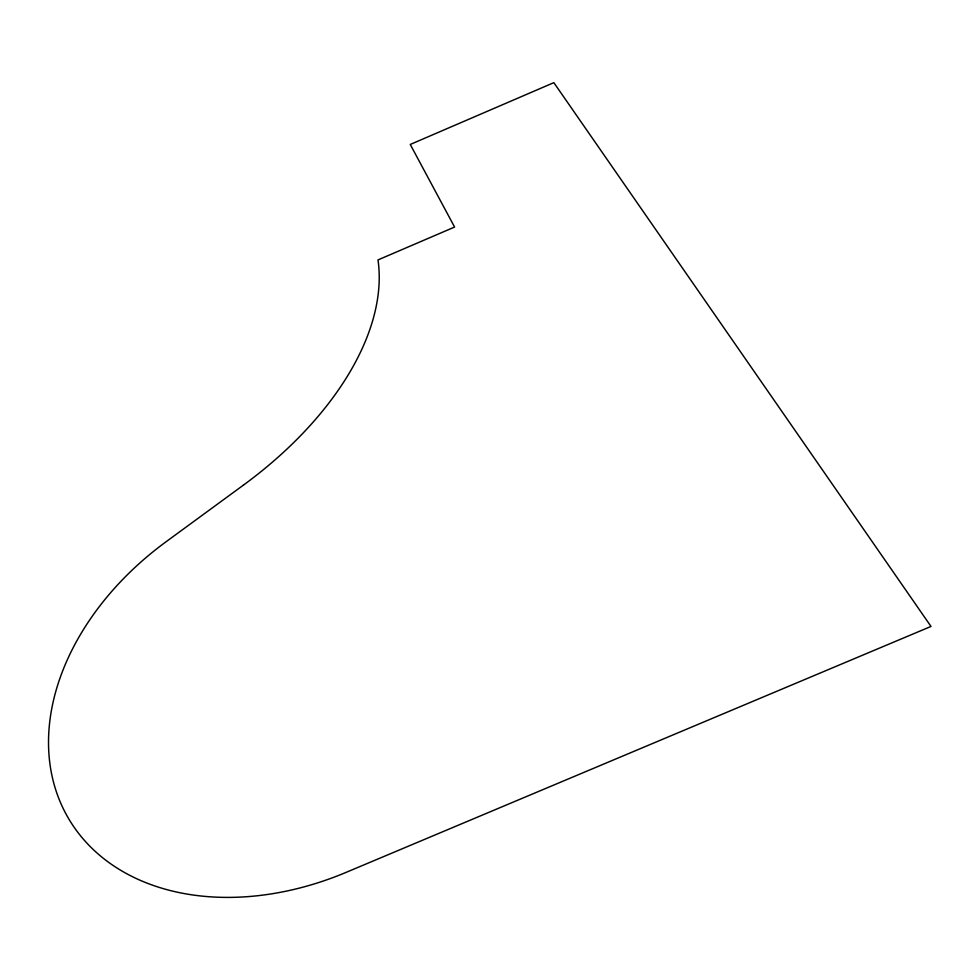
<?xml version="1.0" encoding="UTF-8"?>
<svg xmlns="http://www.w3.org/2000/svg" width="980" height="980" viewBox="0 0 980 980"><rect width="100%" height="100%" fill="white"/><g stroke="black" fill="none" stroke-linecap="round" stroke-linejoin="round"><path stroke-width="1.47" d="M243.457 485.1L165.951 541.842A258.904 190.561 -30.6 0 0 66.297 814.539A258.904 190.561 -30.6 0 0 346.173 872.347L931 626.441L553.847 82.651L410.252 144.464L454.585 227.054L377.998 259.921A299.66 174.722 -28.6 0 1 243.457 485.1"/></g></svg>
